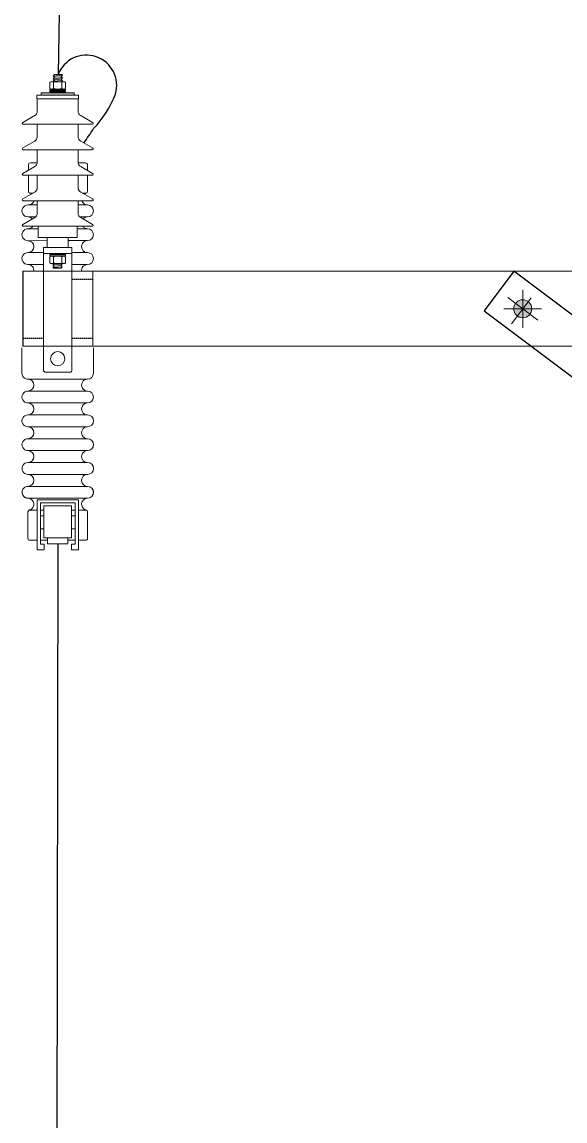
# Model space of a CAD drawing. Header units: millimetres. Extents: x -23083795 to 376618, y 113268 to 3804440.
# Drawn here: x 224000 to 224543, y 126071 to 127170 of the extents above; entities that cross this region are included whole.
import ezdxf

# ---------------------------------------------------------------- set-up
doc = ezdxf.new("R2010")
doc.units = ezdxf.units.MM
doc.header["$LTSCALE"] = 6
doc.linetypes.add('HIDDEN2', pattern=[4.7625, 3.175, -1.5875])
for name, color, linetype, lineweight in [('cap xuat', 251, 'Continuous', 30), ('Dau noi', 1, 'Continuous', 30), ('FCO+LA', 150, 'Continuous', 5)]:
    doc.layers.add(name, color=color, linetype=linetype, lineweight=lineweight)
doc.layers.add('Nen', color=7, linetype='Continuous')

# ---------------------------------------------------------------- blocks, each defined once
blk = doc.blocks.new('compo')
at = {"layer": 'Nen', "lineweight": 9}
h = blk.add_hatch(color=0, dxfattribs=at)
edge = h.paths.add_edge_path()
edge.add_arc((-12, 0.002), 0.18, 0, 360)
h = blk.add_hatch(color=0, dxfattribs=at)
edge = h.paths.add_edge_path()
edge.add_arc((-12, 0.002), 0.18, 0, 360)
blk.add_lwpolyline([(0.773, -8.959), (-12.177, 0.755), (-12.773, -0.039), (0.177, -9.753)], close=True)
at = {"layer": 'Nen', "color": 0, "lineweight": 9}
for p, q in [((0, 0.752), (-21.999, 0.752)), ((-21.999, -0.748), (-21.999, 0.752)), ((-21.999, 0.752), (-21.999, -0.748)), ((-12.301, 0.228), (-11.699, -0.224)), ((-12.226, -0.3), (-11.834, 0.223)), ((-12, -0.376), (-12, 0.379)), ((-11.623, 0.002), (-12.377, 0.002)), ((0, -0.748), (-21.999, -0.748))]:
    blk.add_line(p, q, dxfattribs=at)
blk.add_circle((-12, 0.002), 0.18, dxfattribs=at)
blk.add_circle((-12, 0.002), 0.18, dxfattribs=at)

msp = doc.modelspace()

# ---------------------------------------------------------------- hatches: boundary and pattern name
at = {"layer": 'FCO+LA'}
h = msp.add_hatch(color=256, dxfattribs=at)
h.paths.add_polyline_path([(224052.1147, 127099.35686), (224035.5822, 127099.35686), (224035.5822, 127096.97805), (224052.11014, 127096.97805)])
h.paths.add_polyline_path([(224035.5822, 127099.35686), (224019.06124, 127099.35686), (224019.06124, 127096.97805), (224035.5822, 127096.97805)])

# ---------------------------------------------------------------- linework, layer by layer
at = {"color": 254, "linetype": 'HIDDEN2', "ltscale": 0.07}
for p, q in [((224000.5822, 126920.87442, -1.36858), (224000.5822, 126845.87442, -1.36858)), ((224049.8282, 126912.87442, -1.36858), (224070.5822, 126912.87442, -1.36858)), ((224000.5822, 126853.87442, -1.36858), (224021.3362, 126853.87442, -1.36858)), ((224049.8282, 126853.87442, -1.36858), (224070.5822, 126853.87442, -1.36858))]:
    msp.add_line(p, q, dxfattribs=at)
at = {"color": 1}
msp.add_line((224035.61861, 126648.30764, -1.36858), (224033.46494, 125282.00697, -1.36858), dxfattribs=at)
at = {"layer": 'cap xuat', "ltscale": 10}
for centre, radius, start, end in [((224064.26739, 127106.82631, -1.36858), 30.23332, 343.05570743, 159.34700872), ((223994.07571, 127136.34549, -1.36858), 106.26626, 316.74774839, 338.85669551), ((223291.98839, 127576.9839, -1.36858), 933.39823, 325.56685794, 326.62679362)]:
    msp.add_arc(centre, radius, start, end, dxfattribs=at)
at = {"layer": 'Dau noi'}
msp.add_spline([(224043.61441, 128507.28713, -1.36858), (224043.61441, 127776.18517, -1.36858), (224035.97705, 127117.48982, -1.36858)], degree=3, dxfattribs=at)
at = {"layer": 'FCO+LA'}
for p, q in [((224027.74617, 127103.65535, -1.36858), (224027.74617, 127109.92223, -1.36858)), ((224035.57977, 127110.44447, -1.36858), (224029.57401, 127110.44447, -1.36858)), ((224032.25703, 127117.48982, -1.36858), (224030.95143, 127116.06999, -1.36858)), ((224040.35175, 127116.89242, -1.36858), (224030.95143, 127116.06999, -1.36858)), ((224032.25703, 127114.87862, -1.36858), (224030.95143, 127116.06999, -1.36858)), ((224032.25703, 127114.87862, -1.36858), (224030.95143, 127113.45879, -1.36858)), ((224040.35175, 127114.28122, -1.36858), (224030.95143, 127113.45879, -1.36858)), ((224032.25703, 127112.26742, -1.36858), (224030.95143, 127113.45879, -1.36858)), ((224032.25703, 127112.26742, -1.36858), (224030.95143, 127110.84759, -1.36858)), ((224040.35175, 127111.67002, -1.36858), (224030.95143, 127110.84759, -1.36858)), ((224031.39321, 127110.44447, -1.36858), (224030.95143, 127110.84759, -1.36858)), ((224031.40185, 127103.65535, -1.36858), (224031.40185, 127109.92223, -1.36858)), ((224032.25703, 127117.48982, -1.36858), (224039.69707, 127117.48982, -1.36858)), ((224039.04615, 127115.47259, -1.36858), (224032.25703, 127114.87862, -1.36858)), ((224039.04615, 127112.86139, -1.36858), (224032.25703, 127112.26742, -1.36858)), ((224035.57977, 127110.44447, -1.36858), (224041.60031, 127110.44447, -1.36858)), ((224039.04615, 127115.47259, -1.36858), (224040.35175, 127116.89242, -1.36858)), ((224040.35175, 127114.28122, -1.36858), (224039.04615, 127115.47259, -1.36858)), ((224039.04615, 127112.86139, -1.36858), (224040.35175, 127114.28122, -1.36858)), ((224040.35175, 127111.67002, -1.36858), (224039.04615, 127112.86139, -1.36858)), ((224039.2248, 127110.44447, -1.36858), (224040.35175, 127111.67002, -1.36858)), ((224040.35175, 127116.89242, -1.36858), (224039.69707, 127117.48982, -1.36858)), ((224039.75769, 127103.65535, -1.36858), (224039.75769, 127109.92223, -1.36858)), ((224043.41337, 127109.92223, -1.36858), (224043.41337, 127103.65535, -1.36858)), ((224056.49916, 127096.97805, -1.36858), (224014.6722, 127096.97805, -1.36858)), ((224014.6722, 127093.34816, -1.36858), (224014.6722, 127096.97805, -1.36858)), ((224019.06124, 127096.97805, -1.36858), (224019.06124, 127099.35686, -1.36858)), ((224019.06124, 127099.35686, -1.36858), (224052.1147, 127099.35686, -1.36858)), ((224027.74617, 127102.70583, -1.36858), (224027.74617, 127101.6077, -1.36858)), ((224043.40069, 127102.70583, -1.36858), (224027.74617, 127102.70583, -1.36858)), ((224043.39535, 127101.6077, -1.36858), (224027.74617, 127101.6077, -1.36858)), ((224027.74617, 127101.04691, -1.36858), (224027.74617, 127099.94879, -1.36858)), ((224043.40069, 127101.04691, -1.36858), (224027.74617, 127101.04691, -1.36858)), ((224043.39535, 127099.94879, -1.36858), (224027.74617, 127099.94879, -1.36858)), ((224029.57401, 127103.13311, -1.36858), (224035.57977, 127103.13311, -1.36858)), ((224031.06097, 127103.13311, -1.36858), (224030.95143, 127103.01399, -1.36858)), ((224031.28914, 127102.70583, -1.36858), (224030.95143, 127103.01399, -1.36858)), ((224030.95143, 127099.35686, -1.36858), (224030.95143, 127099.94879, -1.36858)), ((224032.05941, 127101.6077, -1.36858), (224031.54373, 127101.04691, -1.36858)), ((224041.58626, 127103.13311, -1.36858), (224035.57977, 127103.13311, -1.36858)), ((224040.35175, 127101.22522, -1.36858), (224038.31377, 127101.04691, -1.36858)), ((224039.31212, 127102.70583, -1.36858), (224039.70503, 127103.13311, -1.36858)), ((224039.93259, 127101.6077, -1.36858), (224040.35175, 127101.22522, -1.36858)), ((224040.35175, 127101.04691, -1.36858), (224040.35175, 127101.22522, -1.36858)), ((224040.35175, 127099.35686, -1.36858), (224040.35175, 127099.94879, -1.36858)), ((224043.39535, 127101.6077, -1.36858), (224043.40069, 127102.70583, -1.36858)), ((224043.40069, 127101.04691, -1.36858), (224043.39535, 127099.94879, -1.36858)), ((224052.11014, 127096.97805, -1.36858), (224052.1147, 127099.35686, -1.36858)), ((224056.4922, 127093.34816, -1.36858), (224056.49916, 127096.97805, -1.36858)), ((224014.6722, 127093.34816, -1.36858), (224056.4922, 127093.34816, -1.36858)), ((224015.1822, 127081.00781, -1.36858), (224015.1822, 127093.34816, -1.36858)), ((224055.9822, 127081.00781, -1.36858), (224055.9822, 127093.34816, -1.36858)), ((224012.61251, 127076.57977, -1.36858), (224000.66701, 127069.75377, -1.36858)), ((224058.55189, 127076.57977, -1.36858), (224070.49739, 127069.75377, -1.36858)), ((224035.5822, 127067.84816, -1.36858), (224001.17308, 127067.84816, -1.36858)), ((224015.1822, 127067.84816, -1.36858), (224015.1822, 127055.50781, -1.36858)), ((224035.5822, 127067.84816, -1.36858), (224069.99132, 127067.84816, -1.36858)), ((224055.9822, 127067.84816, -1.36858), (224055.9822, 127055.50781, -1.36858)), ((224012.61251, 127051.07977, -1.36858), (224000.66701, 127044.25377, -1.36858)), ((224035.5822, 127042.34816, -1.36858), (224001.17308, 127042.34816, -1.36858)), ((224015.1822, 127042.34816, -1.36858), (224015.1822, 127030.00781, -1.36858)), ((224035.5822, 127042.34816, -1.36858), (224069.99132, 127042.34816, -1.36858)), ((224055.9822, 127042.34816, -1.36858), (224055.9822, 127030.00781, -1.36858)), ((224058.55189, 127051.07977, -1.36858), (224070.49739, 127044.25377, -1.36858)), ((224012.61251, 127025.57977, -1.36858), (224000.66701, 127018.75377, -1.36858)), ((224006.25805, 127021.94865, -1.36858), (224006.25769, 127027.21124, -1.36858)), ((224008.29756, 127029.25138, -1.36858), (224015.12586, 127029.25184, -1.36858)), ((224063.30062, 127029.25507, -1.36858), (224056.03813, 127029.25459, -1.36858)), ((224058.55189, 127025.57977, -1.36858), (224070.49739, 127018.75377, -1.36858)), ((224065.34112, 127021.7002, -1.36858), (224065.34075, 127027.21521, -1.36858)), ((224035.5822, 127016.84816, -1.36858), (224001.17308, 127016.84816, -1.36858)), ((224006.25946, 127000.92268, -1.36858), (224006.25839, 127016.84816, -1.36858)), ((224015.1822, 127016.84816, -1.36858), (224015.1822, 127004.50781, -1.36858)), ((224035.5822, 127016.84816, -1.36858), (224069.99132, 127016.84816, -1.36858)), ((224055.9822, 127016.84816, -1.36858), (224055.9822, 127004.50781, -1.36858)), ((224065.34252, 127000.92665, -1.36858), (224065.34145, 127016.84816, -1.36858)), ((224012.61251, 127000.07977, -1.36858), (224000.66701, 126993.25377, -1.36858)), ((224007.29469, 126999.14742, -1.36858), (224010.98133, 126999.14767, -1.36858)), ((224058.55189, 127000.07977, -1.36858), (224070.49739, 126993.25377, -1.36858)), ((224064.30753, 126999.15125, -1.36858), (224060.17728, 126999.15097, -1.36858)), ((224035.5822, 126991.34816, -1.36858), (224001.17308, 126991.34816, -1.36858)), ((224015.1822, 126987.23951, -1.36858), (224005.80126, 126987.23888, -1.36858)), ((224015.1822, 126991.34816, -1.36858), (224015.1822, 126979.00781, -1.36858)), ((224035.5822, 126991.34816, -1.36858), (224015.1822, 126991.34816, -1.36858)), ((224035.5822, 126991.34816, -1.36858), (224069.99132, 126991.34816, -1.36858)), ((224035.5822, 126991.34816, -1.36858), (224055.9822, 126991.34816, -1.36858)), ((224055.9822, 126991.34816, -1.36858), (224055.9822, 126979.00781, -1.36858)), ((224065.34344, 126987.24288, -1.36858), (224055.9822, 126987.24225, -1.36858)), ((224013.61644, 126975.33097, -1.36858), (224005.80206, 126975.33045, -1.36858)), ((224065.34424, 126975.33445, -1.36858), (224057.54489, 126975.33392, -1.36858)), ((224012.61251, 126974.57977, -1.36858), (224000.66701, 126967.75377, -1.36858)), ((224035.5822, 126965.84816, -1.36858), (224001.17308, 126965.84816, -1.36858)), ((224016.01202, 126954.55874, -1.36858), (224016.01202, 126965.84816, -1.36858)), ((224035.5822, 126965.84816, -1.36858), (224069.99132, 126965.84816, -1.36858)), ((224055.15238, 126954.55874, -1.36858), (224055.15238, 126965.84816, -1.36858)), ((224058.55189, 126974.57977, -1.36858), (224070.49739, 126967.75377, -1.36858)), ((224016.01202, 126963.4227, -1.36858), (224005.80286, 126963.42201, -1.36858)), ((224016.01202, 126963.4227, -1.36858), (224005.80286, 126963.42201, -1.36858)), ((224035.5822, 126954.55874, -1.36858), (224016.01202, 126954.55874, -1.36858)), ((224025.05543, 126944.6715, -1.36858), (224025.05543, 126954.55874, -1.36858)), ((224035.5822, 126954.55874, -1.36858), (224055.15238, 126954.55874, -1.36858)), ((224046.10897, 126944.6715, -1.36858), (224046.10897, 126954.55874, -1.36858)), ((224065.34504, 126963.42601, -1.36858), (224055.15238, 126963.42533, -1.36858)), ((224065.34504, 126963.42601, -1.36858), (224055.15238, 126963.42533, -1.36858)), ((224025.05543, 126951.51487, -1.36858), (224005.80366, 126951.51357, -1.36858)), ((224021.3362, 126822.07733, -1.36858), (224021.3362, 126944.6715, -1.36858)), ((224049.8282, 126944.6715, -1.36858), (224021.3362, 126944.6715, -1.36858)), ((224035.5822, 126944.6715, -1.36858), (224025.05543, 126944.6715, -1.36858)), ((224065.34584, 126951.51757, -1.36858), (224046.10897, 126951.51628, -1.36858)), ((224049.8282, 126822.07733, -1.36858), (224049.8282, 126944.6715, -1.36858)), ((224021.3362, 126939.60618, -1.36858), (224005.80446, 126939.60514, -1.36858)), ((224021.3362, 126939.60618, -1.36858), (224005.80446, 126939.60514, -1.36858)), ((224049.8282, 126938.5515, -1.36858), (224021.3362, 126938.5515, -1.36858)), ((224027.73959, 126929.23186, -1.36858), (224027.73959, 126935.49874, -1.36858)), ((224027.75227, 126936.43016, -1.36858), (224027.75761, 126937.52829, -1.36858)), ((224027.75227, 126936.43016, -1.36858), (224043.40679, 126936.43016, -1.36858)), ((224027.75761, 126937.52829, -1.36858), (224043.40679, 126937.52829, -1.36858)), ((224029.5667, 126936.02098, -1.36858), (224035.57319, 126936.02098, -1.36858)), ((224030.75928, 126938.5515, -1.36858), (224030.75928, 126937.52829, -1.36858)), ((224030.75928, 126936.43016, -1.36858), (224030.75928, 126936.05504, -1.36858)), ((224031.39527, 126935.49874, -1.36858), (224031.39527, 126929.23186, -1.36858)), ((224041.57895, 126936.02098, -1.36858), (224035.57319, 126936.02098, -1.36858)), ((224039.75111, 126935.49874, -1.36858), (224039.75111, 126929.23186, -1.36858)), ((224040.1596, 126938.5515, -1.36858), (224040.1596, 126937.52829, -1.36858)), ((224040.1596, 126936.43016, -1.36858), (224040.1596, 126936.02098, -1.36858)), ((224043.40679, 126936.43016, -1.36858), (224043.40679, 126937.52829, -1.36858)), ((224043.40679, 126935.49874, -1.36858), (224043.40679, 126929.23186, -1.36858)), ((224065.34664, 126939.60914, -1.36858), (224049.8282, 126939.6081, -1.36858)), ((224065.34664, 126939.60914, -1.36858), (224049.8282, 126939.6081, -1.36858)), ((224021.3362, 126927.69775, -1.36858), (224005.80526, 126927.6967, -1.36858)), ((224035.57319, 126928.70962, -1.36858), (224029.55265, 126928.70962, -1.36858)), ((224032.06488, 126928.70708, -1.36858), (224030.75928, 126927.28725, -1.36858)), ((224030.75928, 126927.28725, -1.36858), (224040.1596, 126928.10967, -1.36858)), ((224030.75928, 126927.28725, -1.36858), (224032.06488, 126926.09588, -1.36858)), ((224032.06488, 126926.09588, -1.36858), (224030.75928, 126924.67605, -1.36858)), ((224030.75928, 126924.67605, -1.36858), (224040.1596, 126925.49847, -1.36858)), ((224030.75928, 126924.67605, -1.36858), (224031.41065, 126924.08166, -1.36858)), ((224031.39527, 126929.3181, -1.36858), (224031.52541, 126929.19935, -1.36858)), ((224031.41065, 126924.08166, -1.36858), (224038.854, 126924.07865, -1.36858)), ((224032.0621, 126928.70962, -1.36858), (224032.06488, 126928.70708, -1.36858)), ((224032.06488, 126928.70708, -1.36858), (224033.51941, 126928.83433, -1.36858)), ((224032.06488, 126926.09588, -1.36858), (224038.854, 126926.68985, -1.36858)), ((224035.57319, 126928.70962, -1.36858), (224041.57895, 126928.70962, -1.36858)), ((224038.854, 126926.68985, -1.36858), (224040.1596, 126928.10967, -1.36858)), ((224038.854, 126926.68985, -1.36858), (224040.1596, 126925.49847, -1.36858)), ((224038.854, 126924.07865, -1.36858), (224040.1596, 126925.49847, -1.36858)), ((224039.50214, 126928.70962, -1.36858), (224040.1596, 126928.10967, -1.36858)), ((224065.34744, 126927.7007, -1.36858), (224049.8282, 126927.69966, -1.36858)), ((223999.85664, 126844.37785, -1.36858), (223999.85834, 126819.00015, -1.36858)), ((224071.30725, 126844.37785, -1.36858), (224071.30896, 126819.00495, -1.36858)), ((224065.2303, 126813.04901, -1.36858), (224005.81296, 126813.04633, -1.36858)), ((224023.3762, 126820.03733, -1.36858), (224047.7882, 126820.03733, -1.36858)), ((224045.74528, 126801.14058, -1.36858), (224005.81376, 126801.13789, -1.36858)), ((224065.35594, 126801.14189, -1.36858), (224045.74528, 126801.14058, -1.36858)), ((224045.74528, 126789.23214, -1.36858), (224005.81456, 126789.22946, -1.36858)), ((224045.74528, 126789.23214, -1.36858), (224005.81456, 126789.22946, -1.36858)), ((224045.74528, 126789.23214, -1.36858), (224005.81456, 126789.22946, -1.36858)), ((224065.35674, 126789.23346, -1.36858), (224045.74528, 126789.23214, -1.36858)), ((224065.35674, 126789.23346, -1.36858), (224045.74528, 126789.23214, -1.36858)), ((224065.35674, 126789.23346, -1.36858), (224045.74528, 126789.23214, -1.36858)), ((224045.74528, 126777.3237, -1.36858), (224005.81536, 126777.32102, -1.36858)), ((224065.35754, 126777.32502, -1.36858), (224045.74528, 126777.3237, -1.36858)), ((224045.74528, 126765.41527, -1.36858), (224005.81616, 126765.41259, -1.36858)), ((224045.74528, 126765.41527, -1.36858), (224005.81616, 126765.41259, -1.36858)), ((224065.35834, 126765.41659, -1.36858), (224045.74528, 126765.41527, -1.36858)), ((224065.35834, 126765.41659, -1.36858), (224045.74528, 126765.41527, -1.36858)), ((224045.74528, 126753.50683, -1.36858), (224005.81696, 126753.50415, -1.36858)), ((224065.35914, 126753.50815, -1.36858), (224045.74528, 126753.50683, -1.36858)), ((224045.74528, 126741.5984, -1.36858), (224005.81776, 126741.59571, -1.36858)), ((224045.74528, 126741.5984, -1.36858), (224005.81776, 126741.59571, -1.36858)), ((224065.35994, 126741.59971, -1.36858), (224045.74528, 126741.5984, -1.36858)), ((224065.35994, 126741.59971, -1.36858), (224045.74528, 126741.5984, -1.36858)), ((224045.74528, 126729.68996, -1.36858), (224005.81856, 126729.68728, -1.36858)), ((224065.36074, 126729.69128, -1.36858), (224045.74528, 126729.68996, -1.36858)), ((224045.74528, 126717.78152, -1.36858), (224005.81936, 126717.77884, -1.36858)), ((224045.74528, 126717.78152, -1.36858), (224005.81936, 126717.77884, -1.36858)), ((224065.36154, 126717.78284, -1.36858), (224045.74528, 126717.78152, -1.36858)), ((224065.36154, 126717.78284, -1.36858), (224045.74528, 126717.78152, -1.36858)), ((224045.74528, 126705.87309, -1.36858), (224005.82016, 126705.87041, -1.36858)), ((224009.02525, 126705.87419, -1.36858), (224025.41861, 126705.87309, -1.36858)), ((224025.41861, 126705.87309, -1.36858), (224065.34373, 126705.87041, -1.36858)), ((224065.36234, 126705.87441, -1.36858), (224045.74528, 126705.87309, -1.36858)), ((224005.80075, 126693.96597, -1.36858), (224021.30768, 126693.96493, -1.36858)), ((224025.41861, 126692.32534, -1.36858), (224014.93759, 126692.32534, -1.36858)), ((224014.93759, 126692.32534, -1.36858), (224014.93759, 126642.38024, -1.36858)), ((224025.41861, 126689.23596, -1.36858), (224018.28882, 126689.23596, -1.36858)), ((224018.28882, 126689.23596, -1.36858), (224018.28882, 126648.04411, -1.36858)), ((224021.30768, 126693.96493, -1.36858), (224025.41861, 126693.96493, -1.36858)), ((224025.41861, 126693.96298, -1.36858), (224065.34293, 126693.96197, -1.36858)), ((224025.41861, 126692.32534, -1.36858), (224056.29964, 126692.32534, -1.36858)), ((224025.41861, 126689.23596, -1.36858), (224052.94841, 126689.23596, -1.36858)), ((224052.94841, 126689.23596, -1.36858), (224052.94841, 126648.04411, -1.36858)), ((224056.29964, 126692.32534, -1.36858), (224056.29964, 126642.38024, -1.36858)), ((224005.79983, 126680.2822, -1.36858), (224005.79807, 126653.99364, -1.36858)), ((224006.83506, 126682.05746, -1.36858), (224014.93759, 126682.05692, -1.36858)), ((224018.28882, 126682.0567, -1.36858), (224021.74661, 126682.05646, -1.36858)), ((224021.74661, 126672.5792, -1.36858), (224021.74661, 126686.32993, -1.36858)), ((224021.74661, 126686.32993, -1.36858), (224049.49061, 126686.32993, -1.36858)), ((224049.49061, 126654.50593, -1.36858), (224049.49061, 126686.32993, -1.36858)), ((224052.94841, 126682.05437, -1.36858), (224049.49061, 126682.0546, -1.36858)), ((224063.83423, 126682.05364, -1.36858), (224056.29964, 126682.05414, -1.36858)), ((224065.34201, 126680.2782, -1.36858), (224065.34025, 126653.98964, -1.36858)), ((224018.28882, 126676.38909, -1.36858), (224021.74661, 126676.38909, -1.36858)), ((224021.74661, 126664.87755, -1.36858), (224021.74661, 126672.5792, -1.36858)), ((224052.94841, 126676.38909, -1.36858), (224049.49061, 126676.38909, -1.36858)), ((224018.28882, 126663.51664, -1.36858), (224021.74661, 126663.51664, -1.36858)), ((224021.74661, 126654.50593, -1.36858), (224021.74661, 126664.87755, -1.36858)), ((224052.94841, 126663.51664, -1.36858), (224049.49061, 126663.51664, -1.36858)), ((224007.83793, 126651.9535, -1.36858), (224014.93759, 126651.95303, -1.36858)), ((224018.28882, 126651.9528, -1.36858), (224025.41861, 126651.95232, -1.36858)), ((224018.28882, 126648.04411, -1.36858), (224021.89786, 126648.04411, -1.36858)), ((224021.74661, 126654.50593, -1.36858), (224049.49061, 126654.50593, -1.36858)), ((224021.89786, 126648.04411, -1.36858), (224021.89786, 126642.38023, -1.36858)), ((224025.41861, 126654.50593, -1.36858), (224025.41861, 126648.30764, -1.36858)), ((224025.41861, 126648.30764, -1.36858), (224045.81861, 126648.30764, -1.36858)), ((224045.81861, 126654.50593, -1.36858), (224045.81861, 126648.30764, -1.36858)), ((224052.94841, 126651.95047, -1.36858), (224045.81861, 126651.95095, -1.36858)), ((224052.94841, 126648.04411, -1.36858), (224049.33937, 126648.04411, -1.36858)), ((224049.33937, 126648.04411, -1.36858), (224049.33937, 126642.38023, -1.36858)), ((224058.15853, 126651.95012, -1.36858), (224056.29964, 126651.95025, -1.36858)), ((224063.30011, 126651.94978, -1.36858), (224058.15853, 126651.95012, -1.36858)), ((224014.93759, 126642.38024, -1.36858), (224018.28882, 126642.38023, -1.36858)), ((224018.28882, 126642.38023, -1.36858), (224021.89786, 126642.38023, -1.36858)), ((224052.94841, 126642.38023, -1.36858), (224049.33937, 126642.38023, -1.36858)), ((224056.29964, 126642.38024, -1.36858), (224052.94841, 126642.38023, -1.36858))]:
    msp.add_line(p, q, dxfattribs=at)
msp.add_circle((224035.5822, 126833.46243, -1.36858), 7.14, dxfattribs=at)
for centre, radius, start, end in [((224029.57401, 127106.98463, -1.36858), 3.45984, 58.1092082, 121.8907918), ((224035.57977, 127093.47167, -1.36858), 16.9728, 75.7499673, 104.2500327), ((224041.58553, 127106.98484, -1.36858), 3.45966, 58.10737769, 121.89262231), ((224029.57401, 127106.59295, -1.36858), 3.45984, 238.1092082, 301.8907918), ((224035.57977, 127120.10591, -1.36858), 16.9728, 255.7499673, 284.2500327), ((224041.58553, 127106.59295, -1.36858), 3.45984, 238.10920376, 301.89079624), ((224010.0822, 127081.00781, -1.36858), 5.1, 299.7448813, 0), ((224061.0822, 127081.00781, -1.36858), 5.1, 180, 240.2551187), ((224001.17308, 127068.86816, -1.36858), 1.02, 119.7448813, 270), ((224069.99132, 127068.86816, -1.36858), 1.02, 270, 60.2551187), ((224010.0822, 127055.50781, -1.36858), 5.1, 299.7448813, 0), ((224061.0822, 127055.50781, -1.36858), 5.1, 180, 240.2551187), ((224001.17308, 127043.36816, -1.36858), 1.02, 119.7448813, 270), ((224069.99132, 127043.36816, -1.36858), 1.02, 270, 60.2551187), ((224010.0822, 127030.00781, -1.36858), 5.1, 299.7448813, 0), ((224061.0822, 127030.00781, -1.36858), 5.1, 180, 240.2551187), ((224001.17308, 127017.86816, -1.36858), 1.02, 119.7448813, 270), ((224008.29769, 127027.21138, -1.36858), 2.04, 90.00384881, 180.00384881), ((224063.30075, 127027.21507, -1.36858), 2.04, 0.00384881, 90.00384881), ((224069.99132, 127017.86816, -1.36858), 1.02, 270, 60.2551187), ((224008.29946, 127000.92282, -1.36858), 2.04, 180.00384881, 255.21933468), ((224006.25998, 126993.19313, -1.36858), 5.95422, 58.09638701, 75.21933468), ((224010.0822, 127004.50781, -1.36858), 5.1, 299.7448813, 0), ((224061.0822, 127004.50781, -1.36858), 5.1, 180, 240.2551187), ((224065.34304, 126993.1971, -1.36858), 5.95422, 104.78836295, 124.29454291), ((224063.30252, 127000.92651, -1.36858), 2.04, 284.78836295, 0.00384881), ((224005.80166, 126981.28466, -1.36858), 5.95422, 90.00384881, 270.00384881), ((224001.17308, 126992.36816, -1.36858), 1.02, 119.7448813, 270), ((224006.25998, 126993.19313, -1.36858), 5.95422, 270.00384881, 341.94924334), ((224065.34304, 126993.1971, -1.36858), 5.95422, 198.0909296, 270.00384881), ((224065.34384, 126981.28866, -1.36858), 5.95422, 270.00384881, 90.00384881), ((224069.99132, 126992.36816, -1.36858), 1.02, 270, 60.2551187), ((224005.80246, 126969.37623, -1.36858), 5.95422, 40.77514203, 90.00384881), ((224010.0822, 126979.00781, -1.36858), 5.1, 299.7448813, 0), ((224061.0822, 126979.00781, -1.36858), 5.1, 180, 240.2551187), ((224065.34464, 126969.38023, -1.36858), 5.95422, 90.00384881, 139.17474706), ((224001.17308, 126966.86816, -1.36858), 1.02, 119.7448813, 270), ((224005.80246, 126969.37623, -1.36858), 5.95422, 270.00384881, 323.66307013), ((224065.34464, 126969.38023, -1.36858), 5.95422, 216.38472345, 270.00384881), ((224069.99132, 126966.86816, -1.36858), 1.02, 270, 60.2551187), ((224005.80326, 126957.46779, -1.36858), 5.95422, 90.00384881, 270.00384881), ((224065.34544, 126957.47179, -1.36858), 5.95422, 270.00384881, 90.00384881), ((224005.80406, 126945.55936, -1.36858), 5.95422, 270.00384881, 90.00384881), ((224065.34624, 126945.56336, -1.36858), 5.95422, 90.00384881, 270.00384881), ((224005.80486, 126933.65092, -1.36858), 5.95422, 90.00384881, 270.00384881), ((224029.56743, 126932.56114, -1.36858), 3.45984, 58.10920376, 121.89079624), ((224035.57319, 126919.04818, -1.36858), 16.9728, 75.7499673, 104.2500327), ((224041.57895, 126932.56114, -1.36858), 3.45984, 58.1092082, 121.8907918), ((224065.34704, 126933.65492, -1.36858), 5.95422, 270.00384881, 90.00384881), ((224005.80566, 126921.74249, -1.36858), 5.95422, 351.61693263, 90.00384881), ((224029.56743, 126932.16925, -1.36858), 3.45966, 238.10737769, 301.89262231), ((224035.57319, 126945.68242, -1.36858), 16.9728, 255.7499673, 284.2500327), ((224041.57895, 126932.16946, -1.36858), 3.45984, 238.1092082, 301.8907918), ((224065.34784, 126921.74648, -1.36858), 5.95422, 90.00384881, 188.42197314), ((224023.3762, 126822.07733, -1.36858), 2.04, 180, 270), ((224047.7882, 126822.07733, -1.36858), 2.04, 270, 0), ((224005.81256, 126819.00055, -1.36858), 5.95422, 180.00384881, 270.00384881), ((224005.81336, 126807.09211, -1.36858), 5.95422, 270.00384881, 90.00384881), ((224065.35554, 126807.09611, -1.36858), 5.95422, 90.00384881, 270.00384881), ((224065.35474, 126819.00455, -1.36858), 5.95422, 270.00384881, 0.00384881), ((224005.81416, 126795.18368, -1.36858), 5.95422, 90.00384881, 270.00384881), ((224065.35634, 126795.18768, -1.36858), 5.95422, 270.00384881, 90.00384881), ((224005.81496, 126783.27524, -1.36858), 5.95422, 270.00384881, 90.00384881), ((224065.35714, 126783.27924, -1.36858), 5.95422, 90.00384881, 270.00384881), ((224005.81576, 126771.3668, -1.36858), 5.95422, 90.00384881, 270.00384881), ((224065.35794, 126771.3708, -1.36858), 5.95422, 270.00384881, 90.00384881), ((224005.81656, 126759.45837, -1.36858), 5.95422, 270.00384881, 90.00384881), ((224065.35874, 126759.46237, -1.36858), 5.95422, 90.00384881, 270.00384881), ((224005.81736, 126747.54993, -1.36858), 5.95422, 90.00384881, 270.00384881), ((224065.35954, 126747.55393, -1.36858), 5.95422, 270.00384881, 90.00384881), ((224005.81816, 126735.6415, -1.36858), 5.95422, 270.00384881, 90.00384881), ((224065.36034, 126735.6455, -1.36858), 5.95422, 90.00384881, 270.00384881), ((224005.81896, 126723.73306, -1.36858), 5.95422, 90.00384881, 270.00384881), ((224065.36114, 126723.73706, -1.36858), 5.95422, 270.00384881, 90.00384881), ((224005.81976, 126711.82462, -1.36858), 5.95422, 270.00384881, 90.00384881), ((224065.36194, 126711.82862, -1.36858), 5.95422, 90.00384881, 270.00384881), ((224005.82056, 126699.91619, -1.36858), 5.95422, 90.00384881, 270.00384881), ((224065.34333, 126699.91619, -1.36858), 5.95422, 269.99615119, 89.99615119), ((224065.36274, 126699.92019, -1.36858), 5.95422, 270.00384881, 90.00384881), ((224005.80115, 126699.92019, -1.36858), 5.95422, 189.4476553, 269.99615119), ((224005.80035, 126688.01175, -1.36858), 5.95422, 284.78066532, 89.99615119), ((224065.34253, 126688.00775, -1.36858), 5.95422, 89.99615119, 255.21163705), ((224007.83983, 126680.28207, -1.36858), 2.04, 104.78066532, 179.99615119), ((224063.30201, 126680.27834, -1.36858), 2.04, 359.99615119, 75.21163705), ((224007.83807, 126653.9935, -1.36858), 2.04, 179.99615119, 269.99615119), ((224063.30025, 126653.98978, -1.36858), 2.04, 269.99615119, 359.99615119)]:
    msp.add_arc(centre, radius, start, end, dxfattribs=at)
at = {"layer": 'Nen', "lineweight": 9}
for p, q in [((224049.8282, 126920.87442, -1.36858), (224070.5822, 126920.87442, -1.36858)), ((224070.5822, 126920.87442, -1.36858), (224070.5822, 126845.87442, -1.36858)), ((224049.8282, 126845.87442, -1.36858), (224070.5822, 126845.87442, -1.36858))]:
    msp.add_line(p, q, dxfattribs=at)

# ---------------------------------------------------------------- block references
at = {"color": 160, "xscale": 50, "yscale": 50, "zscale": 50}
msp.add_blockref('compo', (225100.50802, 126883.29449, -1.36858), dxfattribs=at)

doc.saveas('drawing.dxf')
